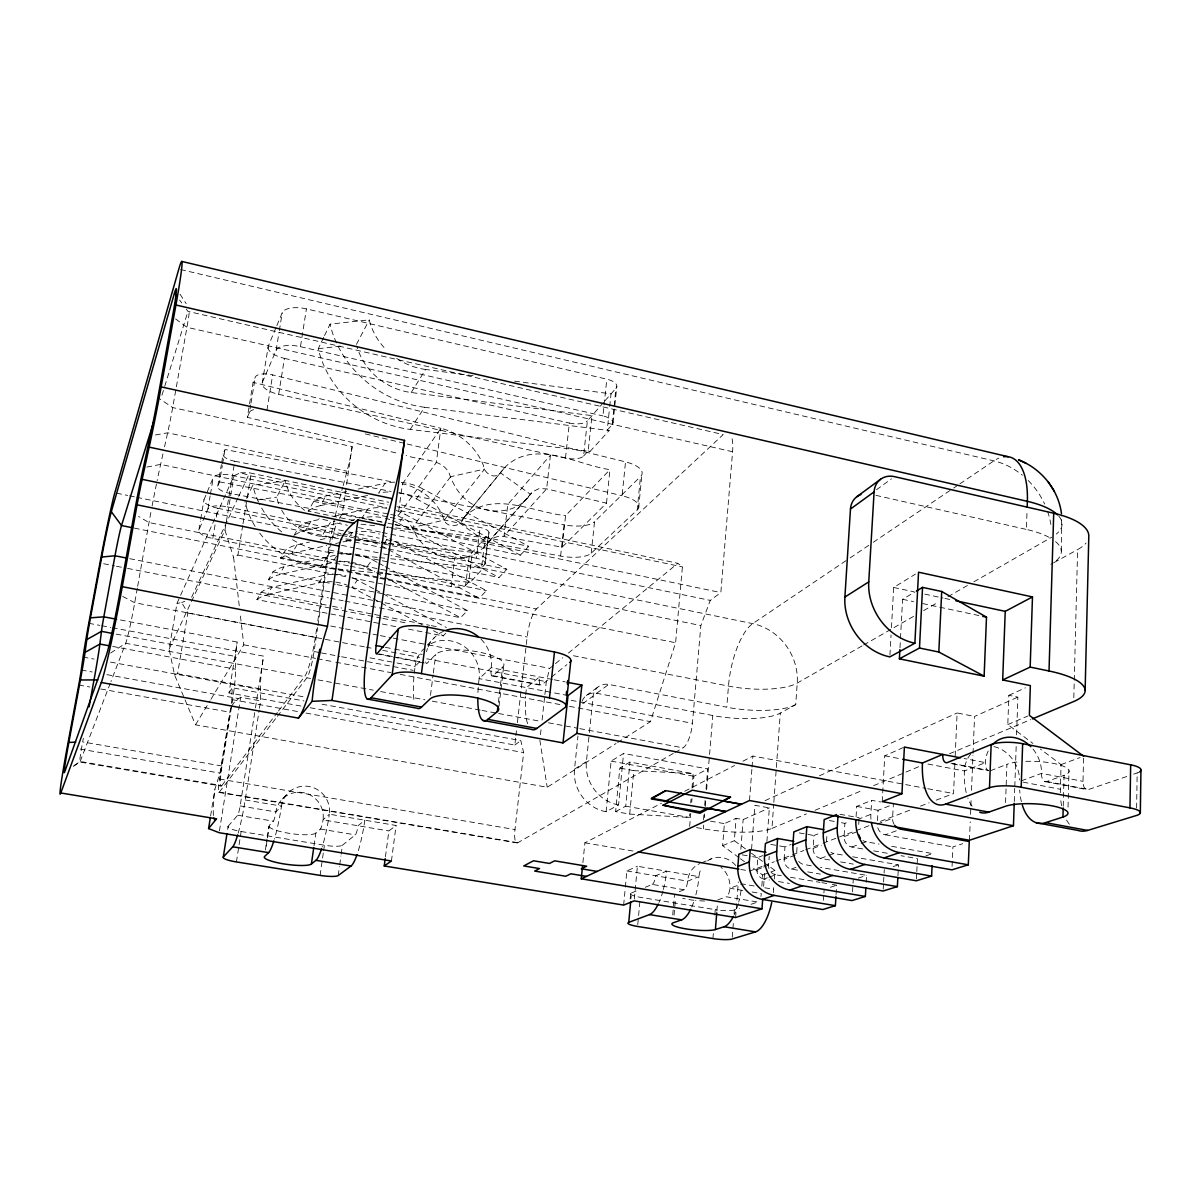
<?xml version="1.0" encoding="UTF-8"?>
<svg xmlns="http://www.w3.org/2000/svg" width="1201" height="1201" viewBox="0 0 1201 1201"><rect width="100%" height="100%" fill="white"/><g stroke="black" fill="none" stroke-linecap="round" stroke-linejoin="round"><path stroke-width="0.75" stroke-dasharray="5 3.75" d="M73.982 765.622L80.167 761.479L221.81 785.604A25.551 2.807 -79.5 0 1 222.05 766.013L231.943 704.176A56.702 5.96 -79.3 0 0 235.636 669.257L235.651 656.482A24.425 2.597 -79.1 0 1 237.182 642.055L118.434 619.596M231.613 703.351L232.243 687.783L303.928 700.904M1136.626 808.078L1137.152 772.964A22.894 5.69 2 0 0 1139.794 771.718M1126.748 776.507L1088.556 789.492A10.464 5.6 -79.4 0 1 1083.002 781.356L1083.587 756.24M1068.034 807.132L1068.995 770.532M1073.814 697.766L1077.612 549.608A72.315 25.867 1 0 0 1086.004 543.047M1060.348 792.675A52.334 27.998 -79.4 0 1 1060.378 789.252L1061.053 764.587L1040.351 749.019M1063.245 806.141L1064.071 775.321A33.358 8.317 2.6 0 0 1060.948 765.337A33.358 8.317 2.6 0 0 1022.411 761.524M1061.309 551.064L1061.594 515.289M1014.275 801.472L1014.725 788.411M1014.8 786.535L1016.256 744.035M1016.586 734.892L1017.878 697.12L1008.855 695.304L1007.804 724.548L1032.965 743.464M1048.983 537.282A70.409 24.756 1.4 0 0 1026.405 529.431L1027.05 510.695M1005.552 802.643L1006.918 764.316A33.358 8.317 2.6 0 1 1019.259 761.779M969.447 840.265L970.213 821.784M970.528 814.383L971.204 797.749M971.519 790.363L972.96 755.249M973.035 753.387L974.566 716.427L1017.878 697.12M936.149 800.166L953.549 793.546L954.87 763.566M955.2 756.06L957.107 712.974L974.566 716.427M952.078 866.311L952.933 846.915L962.737 843.687M916.423 878.937L916.708 873.397M916.798 871.551L917.429 858.61L901.035 855.712M897.943 875.724L898.513 864.84L852.41 856.748M883.2 889.22L883.501 883.846M883.591 882.059L883.981 874.898M884.086 873.097L884.281 869.524M899.984 647.684L900.39 640.238M900.48 638.377L902.597 599.299L914.877 591.958M894.069 824.276A9.683 8.392 64.4 0 1 892.583 818.271L893.334 804.31M877.481 820.628L878.066 810.3L889.941 805.646M889.941 655.07L891.052 634.969M891.457 627.658L893.679 587.469L915.432 574.108M882.225 801.592L884.747 755.819L904.398 747.052M866.176 882.39L866.567 875.349L820.478 867.377M870.935 819.187A33.868 29.379 64.4 0 1 870.875 814.323L871.671 800.331L880.693 801.983M856.088 816.755L856.688 806.411L871.671 800.331M852.53 891.893L853.25 879.748M858.715 824.502L859.015 819.442M862.753 848.942L851.824 847.02A9.188 8.062 65 0 1 844.078 836.647L844.888 823.346L849.632 821.484M836.076 894.505L836.647 885.212L831.107 884.251M826.513 841.481L826.979 834.019M823.436 900.345L823.796 894.835M823.916 893.004L824.141 889.325M829.666 860.006L820.568 858.415A8.887 7.852 65.4 0 1 813.092 848.386L813.933 835.506L820.583 832.893M797.044 847.426L796.548 854.662L784.103 859.376A8.602 7.656 65.8 0 0 791.324 869.074L798.605 870.335M773.294 892.568A37.786 14.367 -81.4 0 0 773.579 889.265L773.819 885.843M774.315 879.012L774.93 870.47L767.574 865.08M784.103 859.376L784.974 846.885L791.189 844.438M582.095 701.174A14.787 13.571 54.5 0 1 596.612 693.277L712.793 715.511A52.364 14.607 4.7 0 0 780.29 713.079L795.723 704.597L797.224 683.084A52.934 46.989 56.5 0 0 752.727 623.619L340.273 539.054M763.626 886.383L764.572 873.307M766.899 841.541L769.346 807.913L754.874 805.301L751.571 849.122M768.955 868.488A8.437 7.536 66.1 0 1 768.595 865.245L769.225 856.478M696.52 827.609L703.396 828.81A53.339 11.86 5.1 0 0 771.958 828.405L773.699 804.22M773.834 802.358L780.29 713.079M763.911 879.072A8.332 7.461 66.3 0 1 756.915 869.674L757.816 857.559L762.815 855.592M761.839 886.128L762.665 875.019L752.276 867.407M749.499 800.527L751.901 769.015M752.036 767.169L752.892 756.045L903.843 784.253M745.536 848.912L734.351 840.7L736.093 818.346L743.134 819.592L769.346 807.913M732.25 937.2L733.511 920.867M734.081 913.601L734.351 909.968L739.366 908.271M735.597 917.534L738.33 881.984M740.852 849.257L743.134 819.592M738.945 857.634L722.642 845.669L724.398 823.631L736.093 818.346M596.612 693.277L608.742 684.45L726.77 707.224L728.482 686.086A52.814 18.931 -78.7 0 1 752.727 623.619L848.582 558.945M712.929 938.566L713.364 933.147M714.805 915.087L715.241 909.667L640.283 897.312A14.847 2.717 5.7 0 1 631.486 892.974L630.975 898.483M716.892 911.004L717.477 903.602M703.486 819.923L703.936 814.458M704.687 805.361L705.152 799.896M706.053 788.967L707.719 768.94L623.559 753.462L611.099 761.134L606.1 811.726L618.59 804.91L623.559 753.462M703.396 828.81L703.696 825.087M704.311 817.671L704.627 813.948M705.242 806.517L705.708 800.947M706.623 789.808L709.401 756.375M709.566 754.513L712.793 715.511M674.947 752.502L683.039 747.848A20.717 6.876 -79.4 0 0 692.422 723.317L700.844 625.541L710.271 600.395L720.84 592.573L732.58 451.741A30.55 9.788 -76.7 0 0 731.454 436.548M674.046 915.282L675.502 898.528M691.956 788.231L693.217 773.624L629.955 762.065L619.851 768.085L615.618 811.621L629.699 814.098L689.464 817.446L689.779 813.798M690.71 802.838L691.025 799.19M689.644 826.393L690.755 813.392M691.701 802.253L692.016 798.53M692.977 787.391L693.923 776.251L707.719 768.94M672.725 914.907L674.497 894.52M617.614 742.518L650.462 721.651L675.593 642.73L682.408 566.887L677.799 563.299L397.861 504.18M634.353 899.054L637.401 866.251L698.952 876.655A23.374 21.123 66.7 0 1 701.654 867.572M637.776 924.635L638.437 917.354M638.602 915.522L639.953 900.96M629.699 814.098L633.813 770.637L619.851 768.085M623.649 905.089L625.181 888.92M625.346 887.119L626.877 870.95L637.401 866.251M630.15 899.084L630.66 893.589M615.618 811.621L625.736 806.171L629.955 762.065M395.039 524.657L560.612 556.048A25.506 8.902 6.2 0 0 591.222 553.211L637.206 509.96L640.493 476.572A27.113 10.539 5.6 0 0 625.526 461.89L272.657 374.907A14.592 5.9 10.4 0 0 255.288 377.129L253.096 382.383L247.331 417.332L399.077 453.663M638.617 507.933L641.904 474.47M582.89 862.603L584.902 842.817L661.406 803.289M637.206 509.96A27.263 10.148 5.7 0 0 622.103 495.743L625.526 461.89M618.59 804.91A37.997 34.874 58.9 0 1 586.418 761.584L589.211 734.291M589.406 732.475L593.129 696.1A15.058 13.766 54.4 0 1 608.742 684.45M323.76 337.241L318.265 348.71A98.992 87.343 33.9 0 0 410.187 429.403L590.051 451.426L609.177 430.528L607.256 430.093L609.523 408.355M609.718 406.538L611.039 393.853L514.613 381.167M606.1 811.726A37.321 34.364 59.1 0 1 574.513 769.15L577.966 736.033M607.256 430.093L612.195 424.674L615.978 388.208A14.997 6.455 5.8 0 0 606.82 379.171L306.42 308.882A20.942 9.173 10.5 0 0 282.22 312.8L276.65 326.087M613.035 422.827L616.834 386.287M606.49 503.174L609.958 469.666C576.39 464.742 534.43 438.32 504.825 467.369L463.781 517.616C460.283 528.65 444.385 528.56 442.974 516.505C435.828 499.871 420.14 487.471 402.44 483.928L398.041 515.905L408.265 521.054L418.143 538.784L426.835 548.317L437.749 555.177L449.955 558.735L462.34 558.66L473.269 555.207L483.357 547.911L492.815 538.018L500.201 535.856L562.113 547.191L606.49 503.174L546.62 488.867L538.964 488.627L532.734 491.704L487.471 542.867L459.473 522.945L504.825 467.369M612.195 424.674A15.088 6.215 5.9 0 0 602.932 415.921L603.908 406.734M604.103 404.887L606.82 379.171M591.222 553.211L594.54 521.714L640.493 476.572M275.96 327.753L268.303 346.038L262.358 382.353A20.282 8.182 10.2 0 0 278.662 394.333L565.476 458.031A14.457 5.72 6.2 0 0 583.566 456.065L587.379 420.905L603.893 402.02M583.566 456.065L588.175 451.006L591.973 415.636L411.237 392.532A59.389 52.394 33.9 0 1 356.862 345.963M560.612 556.048L564.05 524.822A25.386 9.248 6.2 0 0 594.54 521.714M562.113 547.191L565.596 515.604L609.958 469.666M565.476 458.031L569.364 423.037A14.367 5.93 6.2 0 0 587.379 420.905M540.48 734.712L541.081 729.232M542.086 720.09L544.699 696.31M544.909 694.493L546.32 681.688L549.698 668.387L554.021 664.844M673.326 753.432L517.841 842.712A16.334 4.219 -80.3 0 1 514.989 829.576L523.651 752.592L520.814 740.612L318.64 703.591M310.143 707.719L514.824 745.04L515.679 737.594M515.89 735.733L516.52 730.148M517.376 722.702L527.149 637.025A23.299 5.81 -78.8 0 1 536.397 608.967L723.197 434.567L187.972 311.389L185.885 308.582M498.415 702.36L500.156 687.572M500.367 685.726L502.543 667.261A34.874 10.043 7 0 0 478.448 651.963A34.874 10.043 7 0 0 435.738 654.41L427.241 663.132A11.455 2.282 -79.1 0 1 425.694 661.961M499.046 706.098L500.787 691.266M500.997 689.419L503.82 665.324M386.932 526.984L485.264 537.598L481.526 567.968L484.829 564.35L488.567 533.814A12.265 4.309 7.2 0 0 480.145 527.524L397.576 510.155M485.279 563.104L489.017 532.523M377.805 571.751L451.156 586.553A11.905 3.873 7.3 0 0 465.583 585.457L469.276 555.853L488.567 533.814M465.583 585.457L468.69 582.05L472.398 552.295L388.674 543.452M484.829 564.35A12.325 4.143 7.2 0 0 476.332 558.24L480.145 527.524M430.483 695.319L433.111 674.857M433.351 673.01L435.738 654.41M451.156 586.553L454.909 557.069A11.845 4.023 7.4 0 0 469.276 555.853M391.436 861.012L396.09 825.477L329.314 814.188A24.44 23.855 42.6 0 0 308.852 786.46A24.44 23.855 42.6 0 0 281.484 806.096L275.885 811.936A8.062 1.111 -79.8 0 1 273.348 821.184L269.309 825.342L265.706 849.122M385.446 856.748L388.869 830.942L396.09 825.477M338.217 875.529L339.463 866.612M339.703 864.825L340.949 855.908M341.189 854.121L342.435 845.219L355.301 834.86A7.972 1.426 -80 0 0 358.033 825.748L364.819 820.193A39.873 7.146 -80 0 1 357.643 852.815M320.112 875.394L323.384 852.335M323.639 850.563L324.39 845.234A15.508 2.942 7.5 0 0 342.435 845.219M314.016 845.819L315.848 833.074L320.382 829.035A8.017 1.291 -79.9 0 0 323.039 819.863L329.314 814.188A40.053 6.47 -79.9 0 1 322.183 846.975M339.358 518.337L342.3 513.683L352.148 446.607L172.674 407.574L157.871 397.636M278.542 710.932L304.634 676.583A32.322 4.549 -79.1 0 0 315.353 637.341L316.719 628.183M317.8 620.842L327.032 558.54A78.545 11.485 -78.6 0 1 328.864 547.221M277.311 716.412L306.886 677.814A21.768 3.093 -79.1 0 0 314.077 651.527L317.634 627.523M317.905 625.676L329.119 549.953L336.415 522.99L347.419 525.257M265.406 850.008L267.057 839.049M267.328 837.232L268.994 826.273M238.173 833.149A40.489 4.879 -79.7 0 0 245.199 799.971L259.176 710.091M259.461 708.26L260.602 700.919L260.377 689.614A56.762 6.951 -79.1 0 1 263.544 656.136L112.699 627.793M236.417 861.928L241.146 831.512A15.748 3.002 8 0 1 228.115 826.318L227.274 831.738M228.115 826.318L237.678 815.239A8.092 0.976 -79.7 0 0 240.155 805.931L255.167 709.776M255.453 707.914L263.544 656.136M219.453 830.882L240.665 697.286L260.602 700.919M262.358 382.353L276.125 350.332A21.078 8.842 10.3 0 1 300.445 346.669L306.42 308.882M300.911 706.038L229.001 692.917L237.182 642.055M210.595 816.034L214.904 789.177L219.963 773.099L230.457 708.92M278.662 394.333L284.442 358.378A20.162 8.482 10.4 0 1 268.303 346.038M517.841 842.712L219.318 792.135A16.979 1.862 -79.5 0 1 219.498 779.014L231.313 705.197M276.125 350.332L279.022 332.452M279.323 330.665L282.22 312.8M266.937 410.217L272.657 374.907M239.239 605.799L233.61 557.459L237.888 555.057L242.692 525.603M242.992 523.756L246.881 499.826M247.181 497.98L250.784 475.896L240.62 472.729L233.985 475.701L176.952 603.442L169.131 649.035L174.505 674.782L195.523 724.819L547.206 787.255L616.038 743.524M348.47 565.836L212.802 538.453A16.634 5.435 9.8 0 1 198.841 530.106L207.953 508.909A17.159 5.795 9.9 0 1 227.229 506.867L234.78 461.244A13.226 4.834 10.2 0 1 223.176 453.858L225.007 449.489L393.433 482.171M169.131 649.035L224.947 530.181L233.985 475.701M247.331 417.332L249.493 412.273L250.724 404.872M251.024 403.026L255.288 377.129M360.09 518.021L229.466 493.251A13.301 4.654 10 0 1 217.771 486.075L219.573 481.886L222.29 465.688M222.59 463.886L225.007 449.489M212.802 538.453L215.174 524.252M216.36 517.166L217.846 508.278A16.544 5.66 10 0 1 204.005 499.676L213.238 477.608A17.069 6.035 10.1 0 1 232.454 475.401L386.572 507.828M174.505 674.782L177.568 673.671L187.851 612.99L181.696 602.542L176.952 603.442M207.953 508.909L210.13 496.013M210.445 494.181L213.238 477.608M217.771 486.075L221.374 464.592M221.675 462.805L223.176 453.858M198.841 530.106L200.357 521.159M200.657 519.357L204.005 499.676M137.319 588.145L134.722 602.722A33.073 1.666 -79 0 1 125.685 643.256L110.957 681.492M137.65 586.328L149.014 522.555A80.437 4.219 -78.8 0 1 151.131 511.025M83.349 738.24L82.674 741.933L222.05 766.013M162.961 453.888L160.634 464.412A80.437 4.219 -78.8 0 0 157.151 480.58M164.522 446.862L167.63 432.81A33.118 1.651 -78.7 0 0 172.674 407.574L186.951 327.288A32.802 1.606 -78.6 0 0 189.308 311.795M335.244 515.875A78.545 11.485 -78.6 0 1 338.802 501.808L342.675 487.411M343.171 485.624L347.044 471.227A32.367 4.519 -78.3 0 0 352.148 446.607M161.94 395.264L164.147 388.118M164.702 386.332L187.972 311.389M110.282 683.234L80.167 761.479A26.017 1.021 -79.1 0 1 82.344 743.749M191.62 597.272L237.903 498.1M238.684 496.418L249.658 472.879L388.719 502.258M246.55 498.325L252.81 485.249L285.222 480.82A49.842 45.473 31.5 0 0 304.529 510.275M324.54 335.604L330.035 324.15L369.262 319.856A61.101 53.58 34.2 0 0 386.332 349.866M278.662 503.744A48.701 44.602 31.1 0 1 276.68 497.184L285.222 480.82M356.457 344.372L369.262 319.856M395.73 626.652L256.894 599.569L261.112 592.273A30.25 28.479 29.4 0 1 271.816 587.349L323.73 575.444A47.695 44.797 34.6 0 1 345.963 575.729M385.341 566.707L467.399 610.588L460.584 617.719L268.408 579.693L272.927 571.886A31.286 29.319 30.3 0 1 283.976 566.842L337.511 554.742M378.105 577.981L280.734 558.42L285.583 550.058A32.397 30.22 31 0 1 296.977 544.879L309.453 542.101M293.945 535.601L299.154 526.623A33.583 31.151 31.8 0 1 310.924 521.324L319.856 519.372M353.875 520.573L308.147 511.071L313.761 501.402A34.859 32.157 32.5 0 1 325.951 495.968L347.434 491.359M231.523 706.143L235.636 700.498L240.665 697.286M256.894 599.569A29.89 28.178 29.1 0 1 267.478 594.69L271.816 587.349M268.408 579.693A30.896 29.004 29.9 0 1 279.323 574.694L283.976 566.842M280.734 558.42A31.977 29.875 30.8 0 1 291.993 553.301L296.977 544.879M295.101 534.79A33.133 30.791 31.5 0 1 305.579 530.362L310.924 521.324M308.147 511.071A34.379 31.766 32.2 0 1 320.187 505.696L325.951 495.968M195.523 724.819L210.01 700.829M210.971 699.222L243.803 644.832L240.11 613.231M281.619 510.05A48.701 44.602 31.1 0 0 321.688 536.382L331.266 520.979L334.974 521.384M411.237 392.532L425.604 369.458L473.81 375.808M229.001 692.917L232.243 687.783M259.671 533.049A81.173 74.357 31.1 0 0 320.412 567.217L330.02 552.475L335.544 553.045M410.187 429.403L424.599 407.274L609.177 430.528M267.478 594.69L318.79 582.86L323.73 575.444M336.625 556.063L332.242 562.668L279.323 574.694M342.961 541.891L346.609 541.081L352.253 532.598A51.042 47.455 35.8 0 1 357.628 531.713M386.872 508.263A52.889 48.911 36.3 0 0 368.061 508.834L361.996 517.946A52.183 48.355 36.2 0 1 383.689 517.901M394.694 482.156A54.886 50.442 36.8 0 0 385.056 483.297L378.525 493.101A54.12 49.857 36.7 0 1 391.286 491.96M402.44 483.928L440.857 428.307C459.773 432.991 476.046 447.012 483.297 465.132C483.778 473.194 494.602 480.25 500.427 472.819L530.467 494.332L532.734 491.704M373.841 588.895L357.373 580.128L352.058 587.454L371.589 597.843M351.413 562.263A48.686 45.593 35 0 1 366.53 567.503L372.22 559.681L377.144 562.308M384.035 543.392L388.088 537.808A51.042 47.455 35.8 0 0 382.999 535.406M392.802 520.649A52.183 48.355 36.2 0 1 398.582 523.366L405.112 514.373L506.807 569.304L499 577.486L390.986 555.432M399.363 492.83A54.12 49.857 36.7 0 1 416.372 498.85L423.398 489.182L528.71 546.38L520.303 555.177L386.797 527.419M483.357 547.911L530.467 494.332M221.81 785.604L277.401 712.433M219.318 792.135L276.17 717.898M605.094 400.654L615.978 388.208M528.47 497.019C513.202 515.784 483.177 514.764 465.868 499.421C457.446 492.605 452.552 482.847 448.994 472.849C440.827 457.566 419.96 460.944 406.178 455.344M385.161 573.763L470.252 582.365L483.132 568.298L387.202 558.39M282.475 798.935L288.15 792.9M427.331 645.087L434.627 637.341M408.52 629.144L443.229 635.914L445.781 633.242M379.936 578.357L479.139 598.293L486.42 590.667L389.725 538.694M419.885 661.421L415.081 666.435A57.318 11.455 -79.1 0 0 414.45 702.72M463.781 517.616C491.779 489.302 532.779 512.377 565.596 515.604M481 639.097A34.048 31.781 45.6 0 1 491.209 667.681A11.364 2.642 -79.1 0 0 493.026 675.698L502.543 667.261M555.462 663.658L562.653 657.758M568.418 653.044L677.799 563.299M493.026 675.698L541.621 684.99L550.043 678.22M551.454 677.079L566.887 664.663M514.824 745.04L520.814 740.612M586.358 695.514L598.323 686.732M876.49 489.738L891.487 478.824M582.725 703.666L593.129 696.1M73.396 766.388L79.821 762.019L221.089 786.07M850.128 557.895L871.761 543.287M873.307 542.251L952.168 489.032M953.714 487.996L958.338 484.859M959.884 483.823L993.903 460.869A68.682 31.361 -75.4 0 1 998.812 458.166M110.642 653.029L125.685 643.256L304.634 676.583M574.513 769.15L586.418 761.584M862.048 645.913L797.224 683.084A53.159 15.628 4.5 0 1 728.482 686.086L572.261 655.491M863.669 644.982L913.916 616.188M923.644 610.603L938.221 602.241M947.949 596.672L967.405 585.518M973.891 581.809L1051.686 537.207M1054.013 562.578L1077.612 549.608M684.69 791.264L734.592 765.502M742.909 761.209L752.892 756.045M765.067 800.647L812.657 778.924M819.442 775.816L957.107 712.974M1008.855 695.304L1025.384 687.843M722.642 845.669L734.351 840.7M1007.804 724.548L1027.711 716.081M771.958 828.405L806.441 813.903M815.059 810.285L863.339 789.973M873.697 785.634L920.251 766.058M949.571 753.733L1030.608 719.654M701.534 862.858L711.653 858.67M631.486 892.974L638.407 890.121M645.327 887.269L652.233 884.416L684.21 889.746A7.626 2.627 -81.1 0 0 687.618 881.159A23.029 20.882 67 0 1 699.853 863.549M181.696 602.542L184.744 601.341M857.544 819.547L870.875 814.323M679.271 891.667L684.21 889.746M990.405 770.742L1006.918 764.316M762.11 866.386L749.919 871.025L740.747 869.449M763.851 865.726L774.285 861.748M776.026 861.087L803.874 850.488M805.616 849.828L821.274 843.868M823.015 843.207L854.346 831.287M856.088 830.627L870.004 825.327M880.453 821.349L911.784 809.429M920.491 806.126L929.184 802.808M756.915 869.674L761.929 867.783M763.596 867.152L768.595 865.245M813.092 848.386L821.394 845.249M844.078 836.647L856.748 831.843M877.285 824.066L892.583 818.271M762.665 875.019L774.93 870.47M1061.053 764.587L1080.119 757.531M1021.255 780.86L1041.507 773.399L1083.002 781.356M767.289 877.841L763.911 879.072L769.391 880.003M768.97 877.24L775.696 874.778L781.235 875.724M791.324 869.074L796.038 867.362M820.568 858.415L827.279 855.968M828.945 855.352L833.974 853.521L843.192 855.142M851.824 847.02L859.811 844.108M861.402 843.522L866.191 841.781L879.117 844.078M877.751 827.699A9.518 8.287 64.5 0 0 885.317 834.8L897.312 830.416M717.778 899.894L726.41 896.787L757.741 902.011A7.551 2.867 -81.4 0 0 758.927 901.065M1033.01 749.094A31.932 26.962 62.9 0 1 1041.507 773.399A10.524 5.404 -79.3 0 0 1046.837 781.521L1064.071 775.321M751.06 904.293L757.741 902.011M1133.684 774.135L1137.152 772.964M830.401 887.269L835.085 885.722M858.25 878.096L866.567 875.349M893.169 866.597L898.513 864.84M925.896 855.818L932.667 853.596L890.196 846.044M291.993 553.301L326.582 545.554M335.679 543.528L341.144 542.297M320.157 539.729L341.549 534.97M348.68 533.379L352.253 532.598M305.579 530.362L340.153 522.75M351.082 520.348L354.715 519.553M334.133 516.25L368.061 508.834M358.183 489.062L385.056 483.297M320.187 505.696L367.596 495.458M146.792 467.084L160.634 464.412L338.802 501.808M155.469 434.957L167.63 432.81L347.044 471.227M257.314 499.871L276.68 497.184M318.265 348.71L341.91 346.023M240.62 472.729L249.658 472.879M633.813 770.637L693.217 773.624M320.412 567.217L348.17 570.025M350.016 570.205L375.913 572.832M377.76 573.012L383.314 573.568M337.391 553.241L377.985 557.429M379.816 557.624L385.356 558.195M321.688 536.382L338.427 538.153M345.873 538.934L379.366 542.477M381.227 542.672L386.812 543.257M360.961 524.191L377.654 525.993M241.146 831.512L324.39 845.234M237.678 815.239L273.348 821.184M320.382 829.035L355.301 834.86M240.155 805.931L275.885 811.936A24.065 23.525 42.3 0 1 302.892 792.555A24.065 23.525 42.3 0 1 323.039 819.863L388.869 830.942M626.877 870.95L687.618 881.159L698.952 876.655A38.162 13.106 -81.1 0 1 695.859 894.865M742.834 890.436L729.908 888.275A23.029 20.882 67 0 0 720.93 867.152M752.066 891.998L761.299 893.544A7.551 2.867 -81.4 0 1 760.864 896.471M778.518 881.564L789.462 883.426M218.777 792.405L516.7 842.862M245.199 799.971L281.484 806.096A40.309 5.57 -79.8 0 1 274.398 839.124M754.153 885.978L741.783 883.891L729.908 888.275A7.581 2.762 -81.3 0 1 726.41 896.787M764.752 887.779L773.579 889.265M807.718 871.896L820.463 874.103M80.182 749.079L219.963 773.099M219.498 779.014L514.989 829.576M790.468 877.3L820.028 882.36M821.874 882.675L829.26 883.936M584.902 842.817L634.413 851.269M811.26 865.771L803.889 864.495A8.722 7.731 65.6 0 1 798.455 861.042M742.263 854.857L750.91 856.358M752.637 856.658L757.816 857.559M770.757 844.393L777.858 845.639M779.644 845.954L784.974 846.885M840.595 861.913L853.326 864.135M799.296 832.909L813.933 835.506M625.736 806.171L689.464 817.446M710.452 821.154L724.398 823.631M873.697 850.878L890.091 853.776M78.741 685.02L89.79 687.002M100.839 688.999L229.721 712.178M829.351 820.538L834.53 821.469M841.436 822.715L844.888 823.346M885.317 834.8L952.933 846.915M611.099 761.134L693.923 776.251M856.688 806.411L878.066 810.3M81.278 669.993L92.237 671.99M106.859 674.647L238.353 698.562M232.198 699.658L298.614 711.713M305.985 713.064L523.651 752.592M839.874 814.263L859.12 817.746M177.568 673.671L304.469 696.97M83.079 657.067L94.038 659.079M110.492 662.096L260.377 689.614M112.714 646.453L235.636 669.257M116.167 634.113L235.651 656.482M905.689 784.598L925.941 788.381M927.773 788.727L953.549 793.546M306.886 677.814L310.564 678.505M317.95 679.871L373.256 690.17M380.642 691.551L424.899 699.793M432.27 701.159L480.205 710.091M482.051 710.437L496.809 713.184M498.655 713.514L541.066 721.411M548.437 722.792L577.936 728.286M579.783 728.632L683.039 747.848M243.803 644.832L315.563 658.388M317.409 658.733L333.968 661.856M335.8 662.216L391.001 672.635M400.203 674.377L562.143 704.972M569.499 706.353L650.462 721.651M88.784 623.289L99.818 625.376M101.665 625.721L110.852 627.447M219.573 481.886L388.989 514.163M361.921 518.367L367.446 519.417M369.277 519.763L382.158 522.21M378.931 653.899L395.039 656.977M396.825 657.322L423.668 662.457M951.072 763.22L988.618 770.396M1046.837 781.521L1088.556 789.492M376.303 653.854L426.295 663.402M491.93 675.938L540.435 685.201M952.663 763.941L988.378 770.757A10.614 5.149 -79.3 0 1 985.42 762.62A31.932 26.962 62.9 0 1 988.348 750.67M1044.69 781.521L1086.35 789.477M369.938 657.848L395.219 662.652M397.021 662.997L415.081 666.435A33.328 31.226 45.5 0 1 423.683 648.96M568.043 695.544L479.124 678.625A33.328 31.226 45.5 0 0 463.796 646.198A33.328 31.226 45.5 0 0 428.802 644.922M884.747 755.819L900.915 758.897M927.923 764.046L964.403 770.982L985.42 762.62L964.088 758.522M1023.117 782.151L1060.378 789.252M314.077 651.527L319.586 652.578M321.433 652.924L339.793 656.407M341.624 656.752L413.249 670.353M571.211 700.318L692.422 723.317M390.79 514.508L398.041 515.905L436.323 462.505L440.857 428.307L253.096 382.383M385.356 647.354L392.727 648.765M394.559 649.125L422.197 654.425M552.37 679.436L491.209 667.681L479.124 678.625A56.822 13.241 -79.1 0 0 477.833 695.919M554.216 679.796L565.281 681.913M315.353 637.341L134.722 602.722L119.499 594.75M187.851 612.99L364.323 646.814M366.17 647.159L373.511 648.57M382.714 650.341L419.479 657.382M426.82 658.794L546.32 681.688M234.78 461.244L391.136 491.434M398.492 492.86L564.05 524.822M330.695 626.006L343.591 628.498M345.423 628.859L371.184 633.843M373.031 634.203L378.555 635.269M380.387 635.629L391.436 637.761M393.267 638.121L426.4 644.532M428.247 644.877L549.698 668.387M261.112 592.273L330.65 605.904M332.482 606.265L341.639 608.051M348.951 609.492L372.745 614.161M374.577 614.522L381.903 615.948M383.719 616.308L429.478 625.286M431.309 625.646L436.789 626.712M103.631 563.734L114.65 565.896M116.497 566.256L125.685 568.043M127.516 568.403L381.137 618.065M382.969 618.425L406.869 623.109M129.723 558.69L328.428 597.858M330.275 598.218L343.156 600.755M344.987 601.116L527.149 637.025M272.927 571.886L335.304 584.302M337.136 584.662L349.986 587.214M351.818 587.589L375.673 592.333M377.504 592.693L384.845 594.15M386.677 594.525L467.399 610.588M134.347 528.125L336.295 568.734M338.127 569.094L378.51 577.216M380.357 577.591L385.851 578.702M387.698 579.062L536.397 608.967M237.888 555.057L350.076 577.531M351.908 577.891L675.593 642.73M468.69 582.05L470.252 582.365M353.139 563.704L149.014 522.555L138.61 516.475M354.956 564.08L387.833 570.73M389.649 571.091L486.42 590.667M350.302 566.211L375.973 571.391M116.632 493.191L127.636 495.443M129.468 495.818L134.962 496.944M136.794 497.319L338.442 538.679M341.549 545.329L354.37 547.941M356.187 548.317L381.828 553.556M383.659 553.931L389.154 555.057M329.119 549.953L354.76 555.162M356.592 555.538L700.844 625.541M227.229 506.867L346.293 531.427M348.125 531.803L357.282 533.694M359.114 534.07L379.261 538.228M386.587 539.729L392.081 540.87M393.913 541.246L476.332 558.24M217.846 508.278L340.979 533.619M342.81 533.995L351.998 535.886M353.83 536.262L379.561 541.561M381.408 541.936L386.917 543.077M388.749 543.452L454.909 557.069M299.154 526.623L356.127 538.333M357.958 538.709L506.807 569.304M342.3 513.683L386.197 522.825M388.013 523.216L393.508 524.357M395.339 524.732L720.84 592.573M358.408 527.539L380.402 532.088M382.233 532.478L710.271 600.395M313.761 501.402L388.448 517.03M390.265 517.406L528.71 546.38M250.784 475.896L387.953 504.81M397.096 506.747L682.408 566.887M902.597 599.299L913.541 601.626M922.653 603.563L982.853 616.383M893.679 587.469L913.796 591.778M924.77 594.12L943.055 598.038M944.887 598.428L952.198 600.005M588.175 451.006L590.051 451.426M284.442 358.378L569.364 423.037M875.919 495.337L1026.405 529.431M300.445 346.669L602.932 415.921M732.58 451.741L186.951 327.288L175.391 318.79M180.63 269.534L993.903 460.869A68.367 56.852 55.2 0 1 1022.351 475.206M365.284 433.906L405.368 443.544M407.184 443.995L622.103 495.743M373.211 598.698L379.726 602.166M381.363 603.022L422.061 624.67M433.456 630.72L443.229 635.914M366.53 567.503L374.787 571.916M376.438 572.787L383.029 576.315M384.68 577.201L460.584 617.719M375.493 589.766L446.307 627.477M378.78 563.194L383.704 565.821M382.008 546.185L386.947 548.842M388.599 549.728L479.139 598.293M398.582 523.366L499 577.486M416.372 498.85L520.303 555.177M751.421 853.22L766.103 863.999M740.432 858.715L744.875 861.973M179.655 300.16L181.726 302.967M180.06 294.215L186.185 303.688M224.947 530.181L233.61 557.459M539.865 740.191L547.206 787.255M1055.589 541.636A70.409 24.756 1.4 0 1 1050.875 564.305M1058.787 516.175A70.108 25.521 1.2 0 1 1056.28 534.085M329.735 542.282A78.545 11.485 -78.6 0 1 334.869 517.496M318.79 582.86A47.109 44.332 34.4 0 1 332.302 581.794M335.71 582.14A47.109 44.332 34.4 0 1 347.344 585.247M352.599 577.891A47.695 44.797 34.6 0 1 357.373 580.128M335.649 562.023A48.686 45.593 35 0 1 349.671 561.978M340.964 554.096A49.301 46.088 35.2 0 1 351.593 553.691M355.151 554.066A49.301 46.088 35.2 0 1 372.22 559.681M152.092 505.966A80.437 4.219 -78.8 0 1 156.806 482.262M346.609 541.081A50.382 46.944 35.6 0 1 351.923 540.195M355.526 539.94A50.382 46.944 35.6 0 1 380.372 545.344M361.276 531.442A51.042 47.455 35.8 0 1 379.501 534.115M385.236 518.247A52.183 48.355 36.2 0 1 389.815 519.568M396.225 510.515A52.889 48.911 36.3 0 1 405.112 514.373M401.254 482.382A54.886 50.442 36.8 0 1 423.398 489.182M1028.221 480.52A68.367 56.852 55.2 0 1 1044.645 504.045M1047.602 511.416A68.367 56.852 55.2 0 1 1050.86 524.462M866.191 841.781A9.338 8.167 64.8 0 1 863.024 840.52M527.614 723.723A56.462 14.547 -79.1 0 1 525.663 696.565M525.783 694.824A56.462 14.547 -79.1 0 1 526.458 687.633L539.474 676.959A11.289 2.912 -79.1 0 0 541.621 684.99M426.505 651.783A34.048 31.781 45.6 0 1 427.481 648.54M428.096 646.964A34.048 31.781 45.6 0 1 444.31 630.945M970.633 754.183A31.301 26.572 63.1 0 0 964.403 770.982A53.069 25.761 -79.3 0 0 966.805 794.807M993.963 746.617A31.301 26.572 63.1 0 1 1019.574 780.019M972.089 806.186A53.069 25.761 -79.3 0 1 967.871 798.08M734.351 909.968A14.742 2.642 5.3 0 1 715.241 909.667M315.848 833.074A23.87 4.639 7.7 0 1 288.375 833.209A23.87 4.639 7.7 0 1 269.309 825.342M213.448 815.509A59.645 6.56 -79.5 0 1 214.904 789.177M1021.39 801.683A52.649 27.053 -79.3 0 1 1019.679 789.988M663.372 889.461A38.327 12.55 -81 0 0 666.495 871.16L655.596 875.769A7.671 2.507 -81 0 1 652.233 884.416M662.952 891.037A38.327 12.55 -81 0 1 658.989 902.416M693.562 902.401A38.162 13.106 -81.1 0 1 691.416 907.746M707.704 860.787A23.374 21.123 66.7 0 1 736.603 866.567M1069.37 824.231A52.334 27.998 -79.4 0 1 1066.053 819.127M1061.594 805.676A52.334 27.998 -79.4 0 1 1060.558 797.719M795.723 704.597A53.339 15.118 4.6 0 1 726.77 707.224M249.493 412.273A14.667 5.69 10.2 0 1 253.816 409.661M424.599 407.274A101.845 89.324 34.2 0 1 330.035 324.15M255.122 526.413A81.173 74.357 31.1 0 1 244.989 501.583M330.02 552.475A83.079 75.798 31.5 0 1 292.534 539.699M281.65 531.878A83.079 75.798 31.5 0 1 259.236 503.459M258.53 501.988A83.079 75.798 31.5 0 1 252.81 485.249M327.708 520.468A49.842 45.473 31.5 0 1 318.941 518.126M425.604 369.458A61.101 53.58 34.2 0 1 394.513 356.877M833.974 853.521A9.023 7.942 65.2 0 1 830.912 852.305M775.696 874.778A8.437 7.536 66.1 0 1 770.426 871.446M741.047 890.542A37.952 13.827 -81.3 0 1 738.75 901.996M738.315 903.557A37.952 13.827 -81.3 0 1 734.201 914.787M704.657 901.02A22.594 4.158 5.4 0 1 695.484 900.42M693.938 900.255A22.594 4.158 5.4 0 1 686.567 899.144M685.216 898.873A22.594 4.158 5.4 0 1 682.678 898.303M550.448 455.119L546.62 488.867L504.015 536.111L507.813 504.39L550.448 455.119M450.615 476.722L412.453 527.509L444.34 520.048L484.679 469.036L450.615 476.722"/><path stroke-width="1.5" d="M1140.319 813.032L1140.95 770.291M1036.073 822.67L1077.747 830.371A52.334 27.998 -79.4 0 0 1087.626 830.416L1136.506 815.479A23.044 5.284 2.4 0 0 1129.961 807.868L1130.666 764.827L1022.652 743.689A22.924 5.945 2.6 0 0 991.155 744.515L947.484 762.53A10.674 4.954 -79.3 0 1 942.755 754.423L922.458 762.995L902.702 759.242M1085.134 690.38L1088.812 535.766A72.315 25.867 1 0 0 1053.712 513.232L894.49 476.647A21.288 18 52.9 0 0 874.103 491.87L850.473 509.059L844.903 597.062A52.559 45.007 56.4 0 0 889.836 656.902L914.877 643.226L918.54 572.201L1032.47 596.927L1030.173 667.095L1002.685 679.961L1005.237 611.354L1032.47 596.927M1022.351 805.195A52.649 27.053 -79.3 0 0 1045.621 822.64L1062.945 817.025L1063.2 807.958M1032.335 718.919L1073.724 701.519A74.117 21.288 2.2 0 0 1049.028 670.999L1053.712 513.232M582.53 866.206L581.254 878.802L749.499 800.527L969.447 840.265L1013.449 825.718L1014.214 803.334M1027.17 506.957L1027.365 501.342A68.682 31.361 -75.4 0 0 1003.616 456.785M1129.961 807.868L1021.195 787.255L1022.652 743.689M922.458 762.995A53.399 24.756 -79.3 0 0 945.607 804.115L989.489 787.751L991.155 744.515M855.878 820.193A33.343 29.034 64.5 0 0 884.056 857.904L951.928 869.839L968.306 864.81L969.267 841.541L900.735 829.17A9.683 8.392 64.4 0 1 894.76 825.327M899.879 649.546L899.384 658.839L984.129 676.163L986.501 617.149L941.704 591.492L922.548 587.379L916.408 591.042M984.129 676.163L938.822 652.023L941.704 591.492M836.572 814.578L824.171 819.607L823.316 832.954A32.187 28.239 65 0 0 850.488 869.359L916.333 880.783L931.601 876.099L932.096 865.711M899.384 658.839L919.486 648.03L922.548 587.379M1013.449 825.718L882.225 801.592L901.951 793.696L904.398 747.052L960.53 757.831M823.826 829.681L806.847 826.648L793.816 831.933L792.93 844.858A31.106 27.488 65.4 0 0 819.172 880.048L883.11 891.007L897.372 886.623L897.838 877.541M793.816 841.361L777.617 838.508L765.427 843.462L764.512 855.983A30.1 26.782 65.8 0 0 789.883 890.046L852.019 900.57L865.366 896.456L865.876 887.659M914.877 643.226A53.895 45.863 56.2 0 1 868.758 581.885L874.103 491.87M931.601 876.099L864.885 864.45A32.682 28.584 64.8 0 1 837.277 827.474L838.013 815.644M765.983 852.365L750.25 849.617L738.81 854.271L737.879 866.416A29.154 26.092 66.3 0 0 762.425 899.414L822.865 909.532L835.386 905.674L835.956 896.366M897.372 886.623L832.608 875.454A31.571 27.818 65.2 0 1 805.961 839.739L806.847 826.648M865.366 896.456L802.463 885.753A30.52 27.083 65.6 0 1 776.717 851.209L777.617 838.508M385.206 858.58L384.23 865.966L623.649 905.089L634.188 900.87L735.597 917.534L761.989 908.812L762.665 899.474M835.386 905.674L774.225 895.391A29.56 26.392 66.1 0 1 749.319 861.928L750.25 849.617M690.65 909.352A38.162 13.106 -81.1 0 1 681.643 919.846L673.401 922.728A22.699 3.858 5.5 0 0 686.146 928.913A22.699 3.858 5.5 0 0 715.406 929.544L716.742 912.865M771.718 902.491A37.786 14.367 -81.4 0 1 755.534 931.871L732.115 939.017A14.817 2.447 5.4 0 1 712.929 938.566L637.611 926.451A14.907 2.507 5.8 0 1 628.754 922.353L630.63 902.161M384.23 865.966L391.436 861.012L219.167 832.713L208.584 828.57L216.51 818.812L60.801 792.975L101.319 682.498L298.449 718.123L312.11 701.324L331.986 700.438L562.999 742.909L576.81 733.391L581.854 685.095L567.112 682.273M566.211 694.989L566.602 691.371M567.382 684.12L567.758 680.502M566.001 706.098L570.835 660.73M562.999 742.909L568.043 695.544L581.854 685.095M482.967 720.405L531.488 729.382A56.462 14.547 -79.1 0 0 536.802 728.437L564.86 707.659A23.87 6.485 6.3 0 0 549.457 697.841L554.472 652.008L427.481 627.147A24.125 7.191 7.5 0 0 398.327 629.024L377.144 653.554A11.53 2.012 -79.1 0 1 376.138 645.583L404.512 440.377L161.159 386.887L175.931 304.994A76.759 3.123 -78.7 0 0 178.814 269.099L114.801 492.815A57.498 1.786 -78.9 0 0 99.953 563.014L88.784 623.289A58.083 1.832 -79 0 0 83.079 657.067L81.278 669.993A24.756 0.766 -79.1 0 1 78.741 685.02L67.301 746.857A60.831 1.982 -79.1 0 0 60.801 792.975M477.803 697.871A56.822 13.241 -79.1 0 0 487.846 719.369L497.334 711.592L497.98 706.053M497.334 711.592A35.114 9.353 7 0 0 472.954 697.135A35.114 9.353 7 0 0 430.003 699.042L421.551 707.089L371.049 697.751L392.096 675.067A24.305 6.696 7.4 0 1 421.416 673.566L427.481 627.147M392.096 675.067L398.312 629.024M174.46 293.149A49.316 2.012 -78.7 0 1 172.494 316.674L157.871 397.636A49.781 2.072 -78.8 0 1 150.26 435.873L143.324 467.744A63.323 2.762 -78.8 0 0 134.152 513.878L119.499 594.75A49.721 2.087 -79 0 1 106.138 655.956L64.704 771.838A39.093 1.276 -79.1 0 1 68.832 742.413L80.377 679.991A45.383 1.411 -79.1 0 0 85.031 652.383L86.787 639.593A37.336 1.171 -79 0 1 90.45 617.839L101.71 557.024A36.946 1.156 -78.9 0 1 111.318 511.686L174.46 293.149L176.532 295.956M404.512 440.377A75.153 12.085 -78.2 0 1 392.307 498.64L384.71 525.483L366.32 657.157A57.693 10.058 -79.1 0 0 371.049 697.751M273.873 840.865A40.309 5.57 -79.8 0 1 268.604 852.635L264.61 856.448A23.975 4.294 7.6 0 0 283.841 863.909A23.975 4.294 7.6 0 0 311.404 864.029L313.746 847.651M331.986 700.438L357.988 519.928L384.71 525.483M312.11 701.324C314.602 675.157 319.586 650.957 327.453 626.352L339.222 546.08C340.979 534.94 349.206 526.323 357.988 519.928M357.057 854.527A39.873 7.146 -80 0 1 351.007 866.041L338.217 875.529A15.583 2.732 7.4 0 1 320.112 875.394L236.417 861.928A15.823 2.777 7.8 0 1 223.296 857.004L226.989 833.539M208.584 828.57L210.31 817.821M101.319 682.498A77.389 3.243 -79 0 0 122.277 586.673L137.079 504.825A34.529 1.501 -78.8 0 1 142.153 479.334L149.164 447.147A77.48 3.228 -78.8 0 0 161.159 386.887M89.084 706.894L94.128 679.241A57.678 2.162 -79.1 0 0 99.878 644.066L101.454 631.351A24.846 0.946 -79 0 1 103.826 616.834L114.996 555.778A24.59 0.916 -78.9 0 1 121.511 525.543L154.178 420.245M223.296 857.004L232.754 846.795A40.489 4.879 -79.7 0 0 237.663 834.905M311.404 864.029L315.908 860.336A40.053 6.47 -79.9 0 0 321.628 848.702M856.853 496.704L880.573 479.259M844.903 597.062L868.758 581.885M730.553 797.104L722.687 800.887L741.467 804.265L665.729 790.633L651.377 798.98L725.869 811.516L707.389 808.228L699.973 811.786L663.057 805.225L692.346 790.198L730.553 797.104L699.913 813.257L663.057 805.225M86.787 639.593L101.454 631.351L112.489 633.422M85.031 652.383L99.878 644.066L109.051 645.763M665.729 790.633L651.407 798.23L670.173 801.577M664.738 801.577L681.372 792.99M737.879 866.416L749.319 861.928M764.512 855.983L776.717 851.209M792.93 844.858L805.961 839.739M823.316 832.954L837.277 827.474M628.754 922.353L649.501 914.607L681.643 919.846M979.701 812.251A53.069 25.761 -79.3 0 0 988.813 812.116L1005.417 806.291A33.583 7.731 2.9 0 1 1051.686 805.766A33.583 7.731 2.9 0 1 1062.945 817.025M762.425 899.414L774.225 895.391M789.883 890.046L802.463 885.753M819.172 880.048L832.608 875.454M850.488 869.359L864.885 864.45M884.056 857.904L899.519 852.62L968.306 864.81M715.406 929.544L724.053 926.737L755.534 931.871M101.71 557.024L114.996 555.778L126.045 557.955M90.45 617.839L103.826 616.834L116.617 619.251M80.377 679.991L97.806 679.901M68.832 742.413L75.753 742.173M232.754 846.795L268.604 852.635M315.908 860.336L351.007 866.041M586.463 876.385L570.88 873.788L565.776 876.235L534.655 871.07L539.519 868.563L523.741 865.936L533.499 860.772L549.503 863.459L554.607 860.832L586.658 866.206L581.314 868.773L597.122 871.416M581.254 878.802L761.989 908.812M638.076 851.899L738.915 869.134M576.81 733.391L901.951 793.696M487.846 719.369L536.802 728.437M945.607 804.115L988.813 812.116M1045.621 822.64L1087.626 830.416M367.251 699.012L417.272 708.26A57.318 11.455 -79.1 0 0 421.551 707.089M421.416 673.566L549.457 697.841M376.138 645.583L383.509 646.994M122.277 586.673L327.453 626.352M132.515 527.749L121.511 525.543L111.318 511.686M1002.685 679.961L1030.353 685.606L1029.377 715.376L1083.587 756.24M137.079 504.825L339.222 546.08M919.486 648.03L938.822 652.023M142.153 479.334L353.8 523.246M1030.173 667.095L1049.028 670.999M149.164 447.147L392.307 498.64M982.853 616.383L986.501 617.149M955.861 600.785L1005.237 611.354M175.931 304.994L1027.365 501.342A70.108 25.521 1.2 0 1 1057.676 514.989M181.666 261.398L1008.224 456.74M1026.179 463.451L1018.598 459.803C1041.117 468.57 1058.471 489.513 1061.474 513.668M1048.113 481.676L1054.418 491.374M554.472 652.008A23.705 6.966 6.3 0 1 569.694 662.412M860.411 838.073A9.338 8.167 64.8 0 1 858.76 834.815M899.519 852.62A33.868 29.379 64.4 0 1 871.325 822.445M319.796 649.186A75.483 10.614 -79.1 0 1 298.449 718.123M445.886 630.36A34.048 31.781 45.6 0 1 478.388 636.725M992.446 744.65A31.932 26.962 62.9 0 1 1030.818 746.662M216.51 818.812A59.645 6.56 -79.5 0 1 213.868 818.031M989.489 787.751A23.074 5.525 2.9 0 1 1021.195 787.255M1130.666 764.827A22.894 5.69 2 0 1 1139.794 771.718M658.238 904.023A38.327 12.55 -81 0 1 649.501 914.607M733.421 916.378A37.952 13.827 -81.3 0 1 724.053 926.737M850.473 509.059A20.762 17.67 53 0 1 860.937 494.542"/></g></svg>
